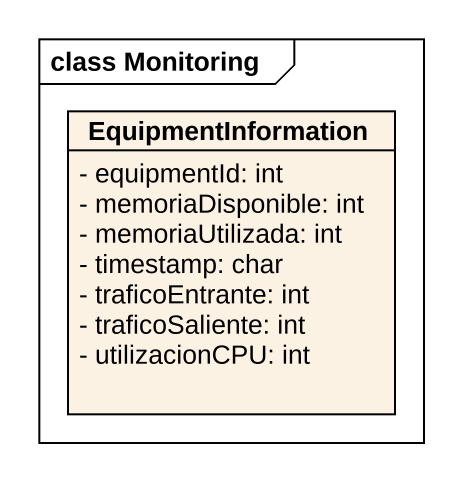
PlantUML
@startuml
mainframe class Monitoring
hide circle
hide empty members
skinparam classAttributeIconSize 0
class EquipmentInformation {
  - equipmentId: int
  - memoriaDisponible: int
  - memoriaUtilizada: int
  - timestamp: char
  - traficoEntrante: int
  - traficoSaliente: int
  - utilizacionCPU: int
}
@enduml
